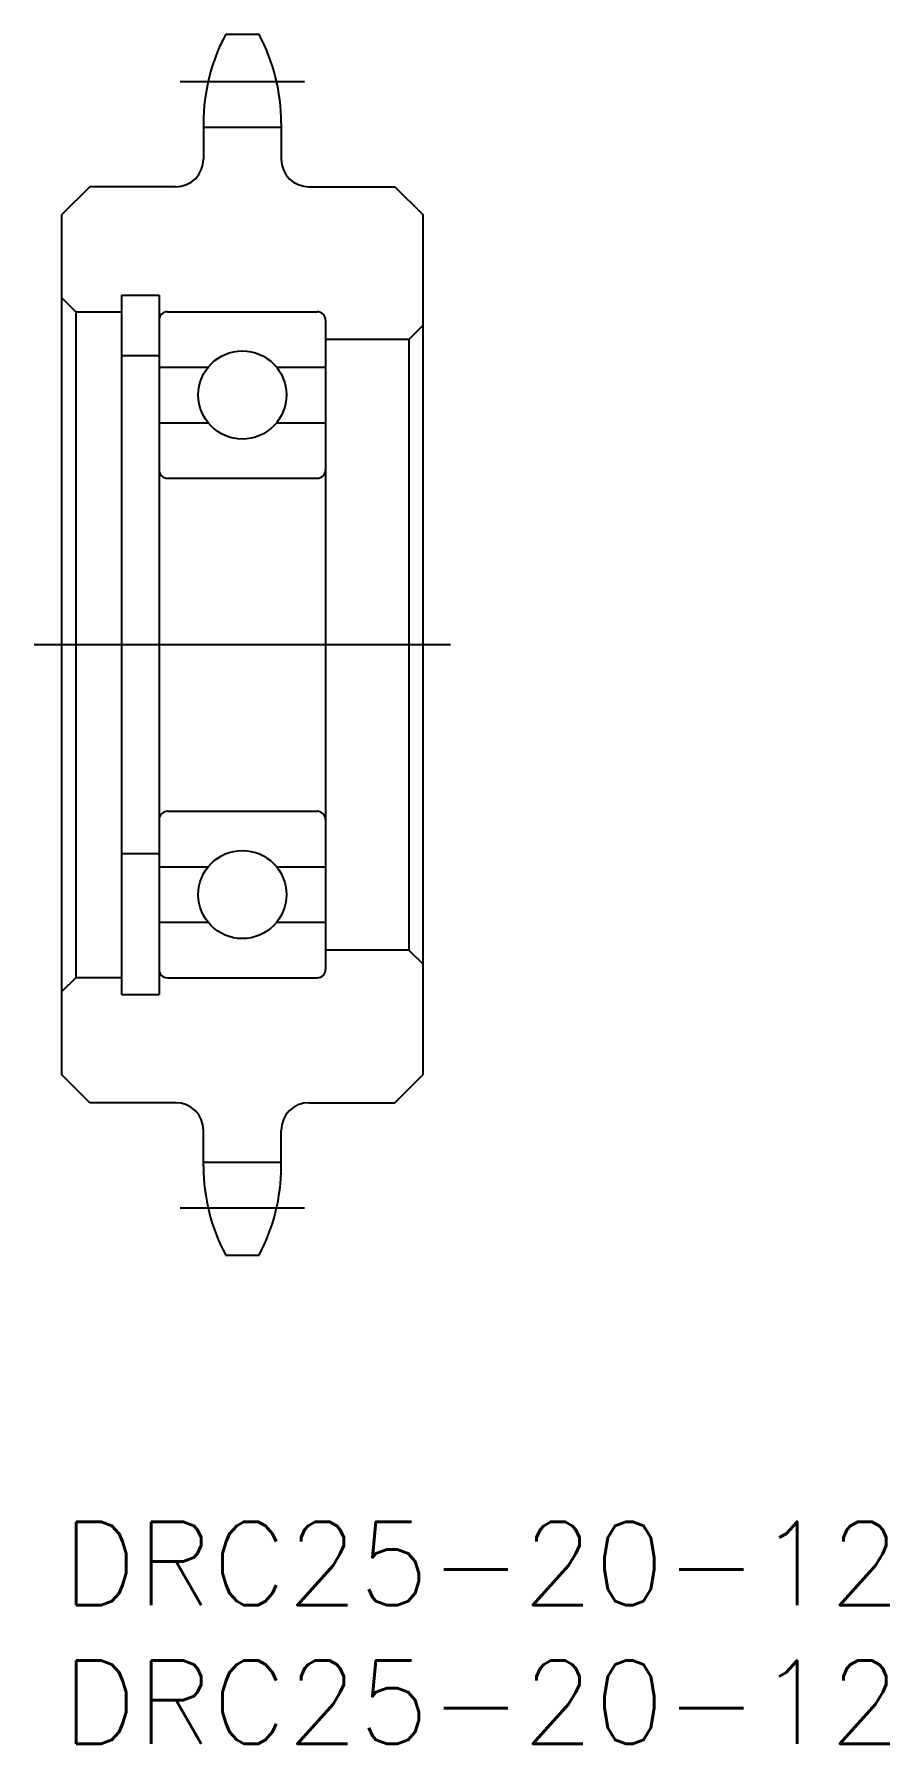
# Model space of a CAD drawing. Extents: x -1 to 29.8, y -8 to 53.6.
import ezdxf

# ---------------------------------------------------------------- set-up
doc = ezdxf.new("R2010")
doc.units = 0
doc.header["$LTSCALE"] = 0.5
doc.linetypes.add('CENTER', pattern=[50.8, 31.75, -6.35, 6.35, -6.35])
doc.layers.get('0').update_dxf_attribs({"linetype": 'CONTINUOUS'})
doc.layers.add('CENTER', color=1, linetype='CENTER')
doc.styles.get("Standard").update_dxf_attribs({"font": 'txt.shx', "height": 3, "bigfont": 'bigfont.shx'})

# ---------------------------------------------------------------- blocks, each defined once
blk = doc.blocks.new('*U3')
at = {"color": 7, "linetype": 'CONTINUOUS'}
blk.add_text('DRC25-20-12', height=3, dxfattribs=at).set_placement((0, -3))
blk = doc.blocks.new('*U4')
at = {"color": 7, "linetype": 'CONTINUOUS'}
blk.add_text('DRC25-20-12', height=3, dxfattribs=at).set_placement((0, -8))

msp = doc.modelspace()

# ---------------------------------------------------------------- linework, layer by layer
at = {"color": 7, "linetype": 'CONTINUOUS'}
for p, q in [((5.9, 53.602), (7.1, 53.602)), ((5.1, 50.402), (5.1, 49.102)), ((5.1, 50.247), (7.9, 50.247)), ((7.9, 50.402), (7.9, 49.102)), ((1, 48.102), (0, 47.102)), ((4.1, 48.102), (1, 48.102)), ((8.9, 48.102), (12, 48.102)), ((12, 48.102), (13, 47.102)), ((0, 16.102), (0, 47.102)), ((13, 47.102), (13, 16.102)), ((0.5, 43.602), (0, 44.102)), ((2.15, 44.202), (3.501, 44.202)), ((2.15, 44.202), (2.15, 19.002)), ((3.5, 44.202), (3.5, 19.002)), ((0.5, 43.602), (0.5, 19.602)), ((0.5, 43.602), (2.15, 43.602)), ((3.8, 43.602), (9.2, 43.602)), ((9.5, 43.302), (9.5, 19.902)), ((12.5, 42.602), (9.5, 42.602)), ((13, 43.102), (12.5, 42.602)), ((12.5, 42.602), (12.5, 20.602)), ((2.15, 42.023), (3.5, 42.023)), ((3.5, 41.602), (5.267, 41.602)), ((7.733, 41.602), (9.5, 41.602)), ((3.5, 39.602), (5.267, 39.602)), ((7.733, 39.602), (9.5, 39.602)), ((3.8, 37.602), (9.2, 37.602)), ((3.8, 25.602), (9.2, 25.602)), ((2.15, 24.086), (3.5, 24.086)), ((3.5, 23.602), (5.267, 23.602)), ((7.733, 23.602), (9.5, 23.602)), ((3.5, 21.602), (5.267, 21.602)), ((7.733, 21.602), (9.5, 21.602)), ((12.5, 20.602), (9.5, 20.602)), ((12.5, 20.602), (13, 20.102)), ((0.5, 19.602), (0, 19.102)), ((2.15, 19.602), (0.5, 19.602)), ((3.8, 19.602), (9.2, 19.602)), ((2.15, 19.002), (3.5, 19.002)), ((1, 15.102), (0, 16.102)), ((12, 15.102), (13, 16.102)), ((4.1, 15.102), (1, 15.102)), ((8.9, 15.102), (12, 15.102)), ((5.1, 12.802), (5.1, 14.102)), ((7.9, 12.802), (7.9, 14.102)), ((5.1, 12.957), (7.9, 12.957)), ((5.9, 9.602), (7.1, 9.602))]:
    msp.add_line(p, q, dxfattribs=at)
for centre in [(6.5, 40.602), (6.5, 22.602)]:
    msp.add_circle(centre, 1.587, dxfattribs=at)
for centre, radius, start, end in [((11.9, 50.402), 6.8, 151.92751, 180), ((1.1, 50.402), 6.8, 0, 28.07249), ((4.1, 49.102), 1, 270, 0), ((8.9, 49.102), 1, 180, 270), ((3.8, 43.302), 0.3, 90, 180), ((9.2, 43.302), 0.3, 0, 90), ((3.8, 37.902), 0.3, 180, 270), ((9.2, 37.902), 0.3, 270, 0), ((3.8, 25.302), 0.3, 90, 180), ((9.2, 25.302), 0.3, 0, 90), ((3.8, 19.902), 0.3, 180, 270), ((9.2, 19.902), 0.3, 270, 0), ((4.1, 14.102), 1, 0, 90), ((8.9, 14.102), 1, 90, 180), ((11.9, 12.802), 6.8, 180, 208.07249), ((1.1, 12.802), 6.8, 331.92751, 0)]:
    msp.add_arc(centre, radius, start, end, dxfattribs=at)
at = {"layer": 'CENTER', "color": 1, "linetype": 'CENTER'}
for p, q in [((4.265, 51.897), (8.735, 51.897)), ((14, 31.602), (-1, 31.602)), ((4.265, 11.307), (8.735, 11.307))]:
    msp.add_line(p, q, dxfattribs=at)

# ---------------------------------------------------------------- block references
at = {"color": 7, "linetype": 'CONTINUOUS'}
for name in ['*U3', '*U4']:
    msp.add_blockref(name, (0, 0), dxfattribs=at)

doc.saveas('drawing.dxf')
